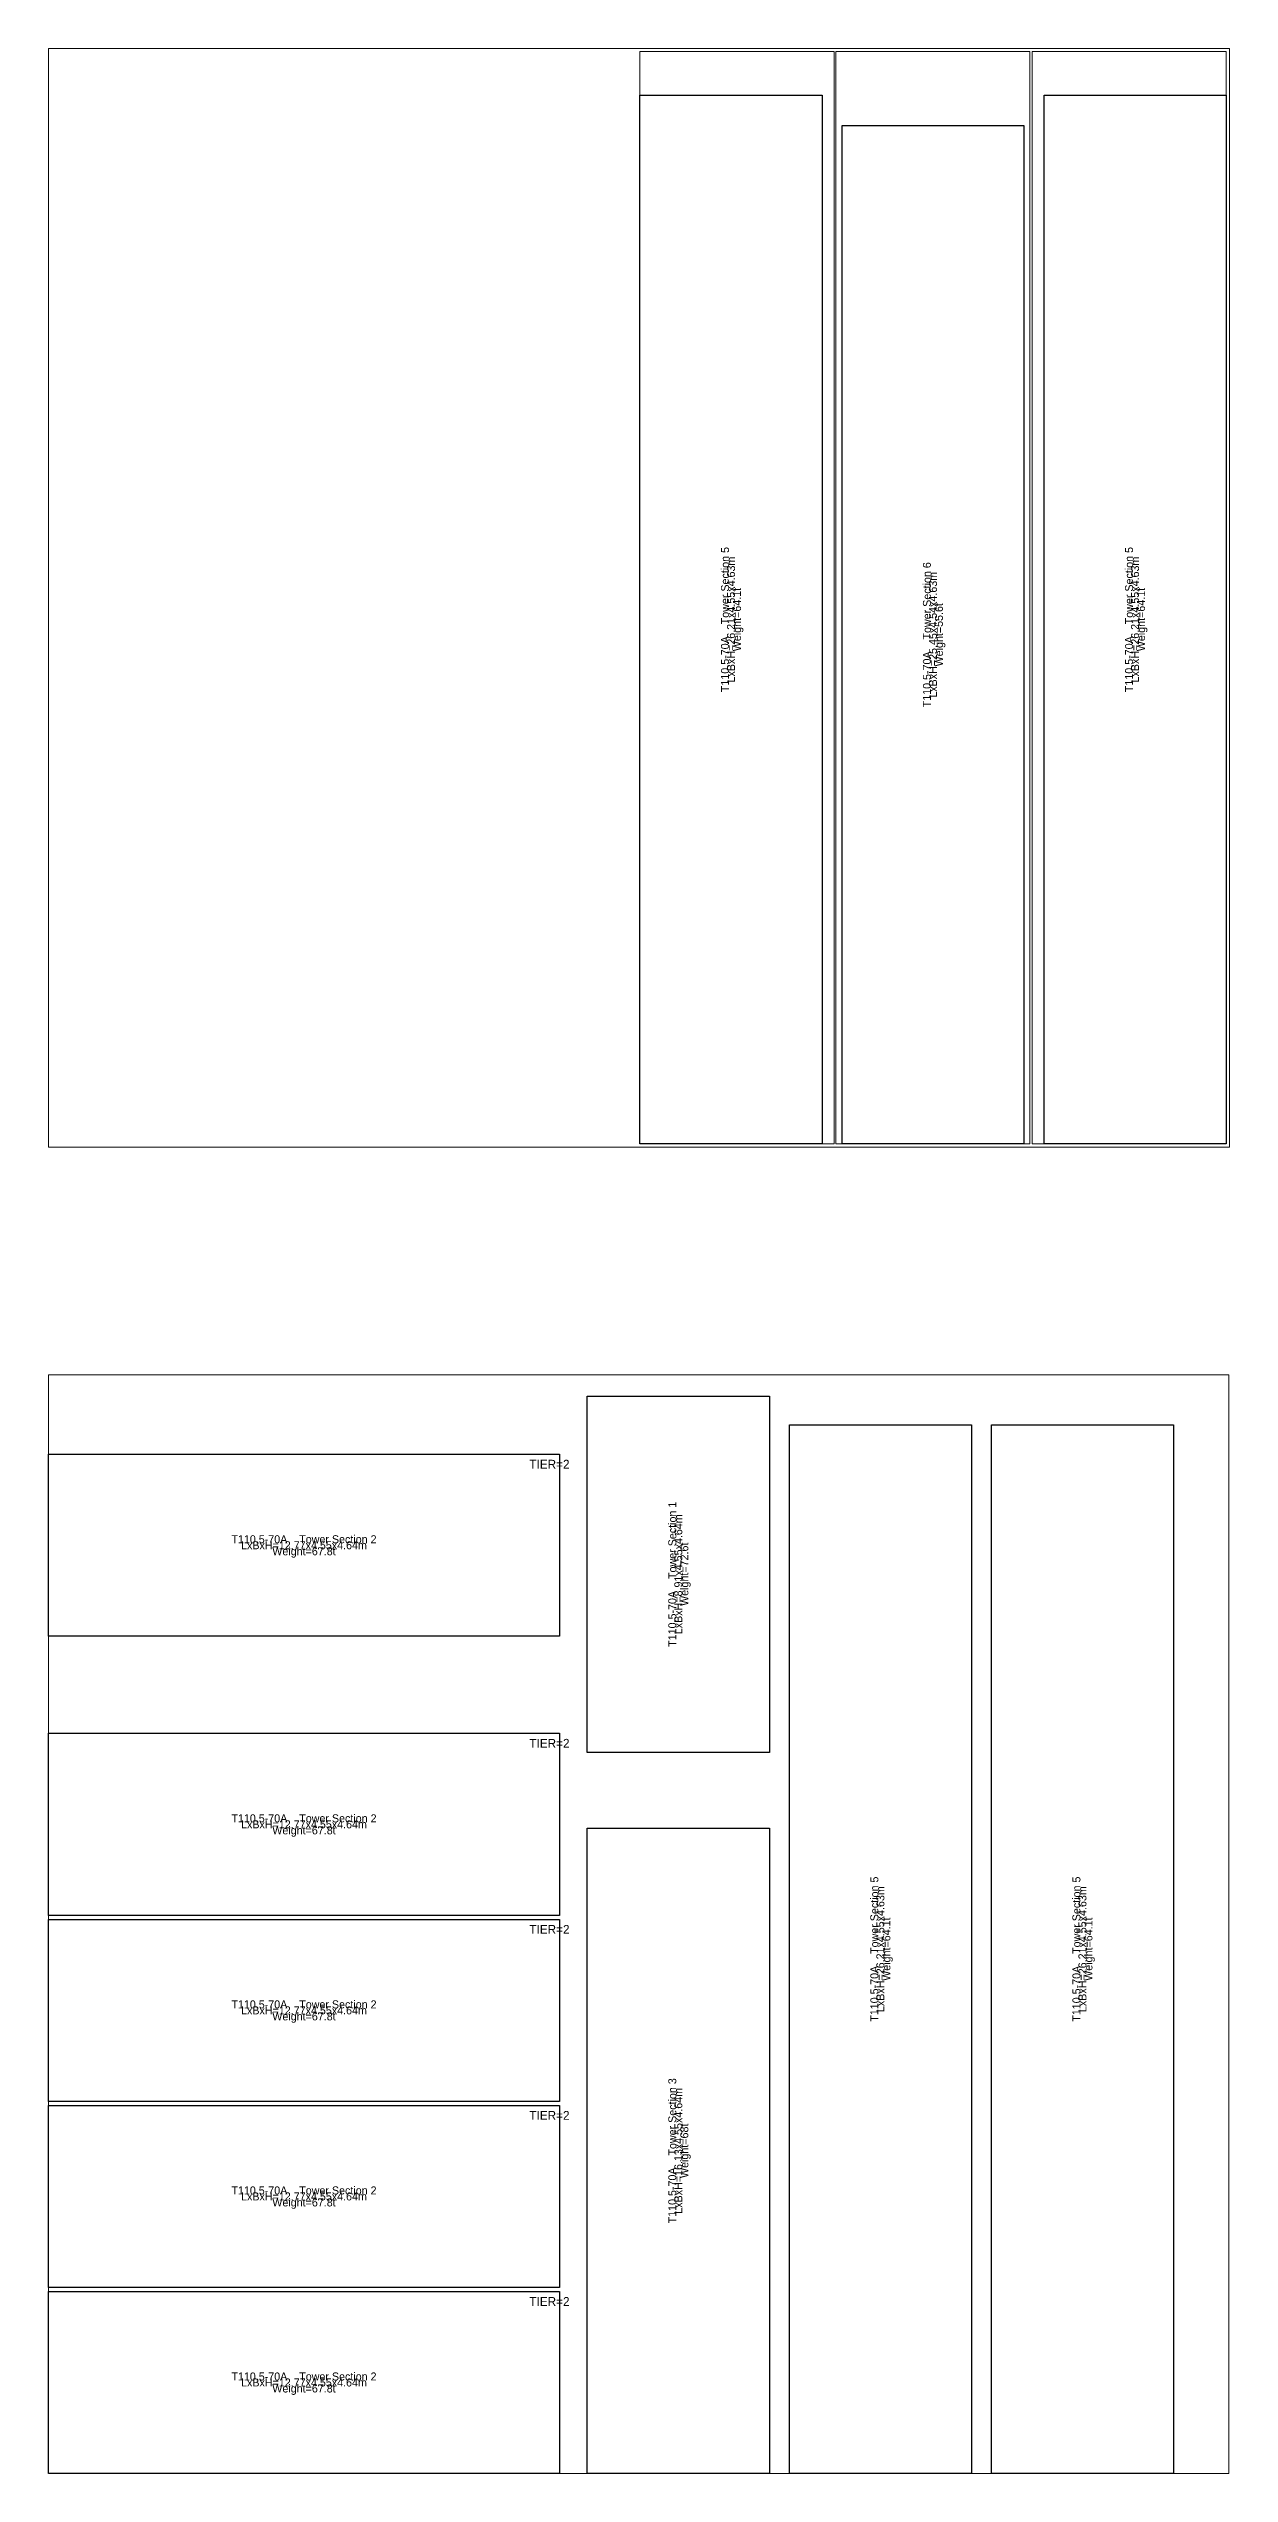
# Model space of a CAD drawing. Header units: millimetres. Extents: x -40149 to 129555, y 0 to 130562.
# Drawn here: x 0 to 29517, y 0 to 60609 of the extents above; entities that cross this region are included whole.
import ezdxf
from ezdxf.enums import TextEntityAlignment as Align

# ---------------------------------------------------------------- set-up
doc = ezdxf.new("R2010")
doc.units = ezdxf.units.MM
for name, color, linetype in [('BOUNDARY', 8, 'Continuous'), ('BYPASS', 140, 'Continuous'), ('COMP_1', 1, 'Continuous'), ('COMP_2', 3, 'Continuous'), ('COMP_3', 5, 'Continuous'), ('COMP_5', 30, 'Continuous'), ('COMP_6', 210, 'Continuous')]:
    doc.layers.add(name, color=color, linetype=linetype)

msp = doc.modelspace()

# ---------------------------------------------------------------- linework, layer by layer
at = {"layer": 'BOUNDARY', "lineweight": 15}
for points in [[(0, 33151), (0, 60609), (29517, 60609), (29517, 33151), (0, 33151)], [(0, 0), (0, 27462), (29500, 27462), (29500, 0), (0, 0)]]:
    msp.add_lwpolyline(points, dxfattribs=at)
at = {"layer": 'BYPASS', "lineweight": 20}
for points in [[(14783, 33230.11), (14783, 60530), (19633, 60530), (19633, 33230.11), (14783, 33230.11)], [(19680, 33230.11), (19680, 60530), (24530, 60530), (24530, 33230.11), (19680, 33230.11)], [(24581, 33230.11), (24581, 60530), (29431, 60530), (29431, 33230.11), (24581, 33230.11)]]:
    msp.add_lwpolyline(points, dxfattribs=at)
at = {"layer": 'COMP_1', "lineweight": 25}
msp.add_lwpolyline([(13466, 18020), (13466, 26930), (18016, 26930), (18016, 18020), (13466, 18020)], dxfattribs=at)
at = {"layer": 'COMP_2', "lineweight": 25}
for points in [[(0, 20925), (0, 25475), (12770, 25475), (12770, 20925), (0, 20925)], [(0, 13950), (0, 18500), (12770, 18500), (12770, 13950), (0, 13950)], [(0, 9300), (0, 13850), (12770, 13850), (12770, 9300), (0, 9300)], [(0, 4650), (0, 9200), (12770, 9200), (12770, 4650), (0, 4650)], [(0, 0), (0, 4550), (12770, 4550), (12770, 0), (0, 0)]]:
    msp.add_lwpolyline(points, dxfattribs=at)
at = {"layer": 'COMP_3', "lineweight": 25}
msp.add_lwpolyline([(13466, 0), (13466, 16130), (18016, 16130), (18016, 0), (13466, 0)], dxfattribs=at)
at = {"layer": 'COMP_5', "lineweight": 25}
for points in [[(14783, 33231), (14783, 59441), (19333, 59441), (19333, 33231), (14783, 33231)], [(24881, 33231), (24881, 59441), (29431, 59441), (29431, 33231), (24881, 33231)], [(18516, 0), (18516, 26210), (23066, 26210), (23066, 0), (18516, 0)], [(23566, 0), (23566, 26210), (28116, 26210), (28116, 0), (23566, 0)]]:
    msp.add_lwpolyline(points, dxfattribs=at)
at = {"layer": 'COMP_6', "lineweight": 25}
msp.add_lwpolyline([(19835, 33231), (19835, 58681), (24375, 58681), (24375, 33231), (19835, 33231)], dxfattribs=at)

# ---------------------------------------------------------------- texts
at = {"layer": 'COMP_1'}
for s, p in [('T110.5-70A    Tower Section 1', (15591, 22475)), ('LxBxH=8.91x4.55x4.64m', (15741, 22475)), ('Weight=72.6t', (15891, 22475))]:
    msp.add_text(s, height=200, rotation=90, dxfattribs=at).set_placement(p, align=Align.MIDDLE_CENTER)
at = {"layer": 'COMP_2', "color": 1}
for p in [(12520, 25225), (12520, 18250), (12520, 13600), (12520, 8950), (12520, 4300)]:
    msp.add_text('TIER=2', height=220, dxfattribs=at).set_placement(p, align=Align.MIDDLE_CENTER)
at = {"layer": 'COMP_2'}
for s, p in [('T110.5-70A    Tower Section 2', (6385, 23350)), ('LxBxH=12.77x4.55x4.64m', (6385, 23200)), ('Weight=67.8t', (6385, 23050)), ('T110.5-70A    Tower Section 2', (6385, 16375)), ('LxBxH=12.77x4.55x4.64m', (6385, 16225)), ('Weight=67.8t', (6385, 16075)), ('T110.5-70A    Tower Section 2', (6385, 11725)), ('LxBxH=12.77x4.55x4.64m', (6385, 11575)), ('Weight=67.8t', (6385, 11425)), ('T110.5-70A    Tower Section 2', (6385, 7075)), ('LxBxH=12.77x4.55x4.64m', (6385, 6925)), ('Weight=67.8t', (6385, 6775)), ('T110.5-70A    Tower Section 2', (6385, 2425)), ('LxBxH=12.77x4.55x4.64m', (6385, 2275)), ('Weight=67.8t', (6385, 2125))]:
    msp.add_text(s, height=200, dxfattribs=at).set_placement(p, align=Align.MIDDLE_CENTER)
at = {"layer": 'COMP_3'}
for s, p in [('T110.5-70A    Tower Section 3', (15591, 8065)), ('LxBxH=16.13x4.55x4.64m', (15741, 8065)), ('Weight=68t', (15891, 8065))]:
    msp.add_text(s, height=200, rotation=90, dxfattribs=at).set_placement(p, align=Align.MIDDLE_CENTER)
at = {"layer": 'COMP_5'}
for s, p in [('T110.5-70A    Tower Section 5', (16908, 46336)), ('LxBxH=26.21x4.55x4.63m', (17058, 46336)), ('T110.5-70A    Tower Section 5', (27006, 46336)), ('LxBxH=26.21x4.55x4.63m', (27156, 46336)), ('Weight=64.1t', (17208, 46336)), ('Weight=64.1t', (27306, 46336)), ('T110.5-70A    Tower Section 5', (20641, 13105)), ('LxBxH=26.21x4.55x4.63m', (20791, 13105)), ('T110.5-70A    Tower Section 5', (25691, 13105)), ('LxBxH=26.21x4.55x4.63m', (25841, 13105)), ('Weight=64.1t', (20941, 13105)), ('Weight=64.1t', (25991, 13105))]:
    msp.add_text(s, height=200, rotation=90, dxfattribs=at).set_placement(p, align=Align.MIDDLE_CENTER)
at = {"layer": 'COMP_6'}
for s, p in [('T110.5-70A    Tower Section 6', (21955, 45956)), ('LxBxH=25.45x4.54x4.63m', (22105, 45956)), ('Weight=55.6t', (22255, 45956))]:
    msp.add_text(s, height=200, rotation=90, dxfattribs=at).set_placement(p, align=Align.MIDDLE_CENTER)

doc.saveas('drawing.dxf')
